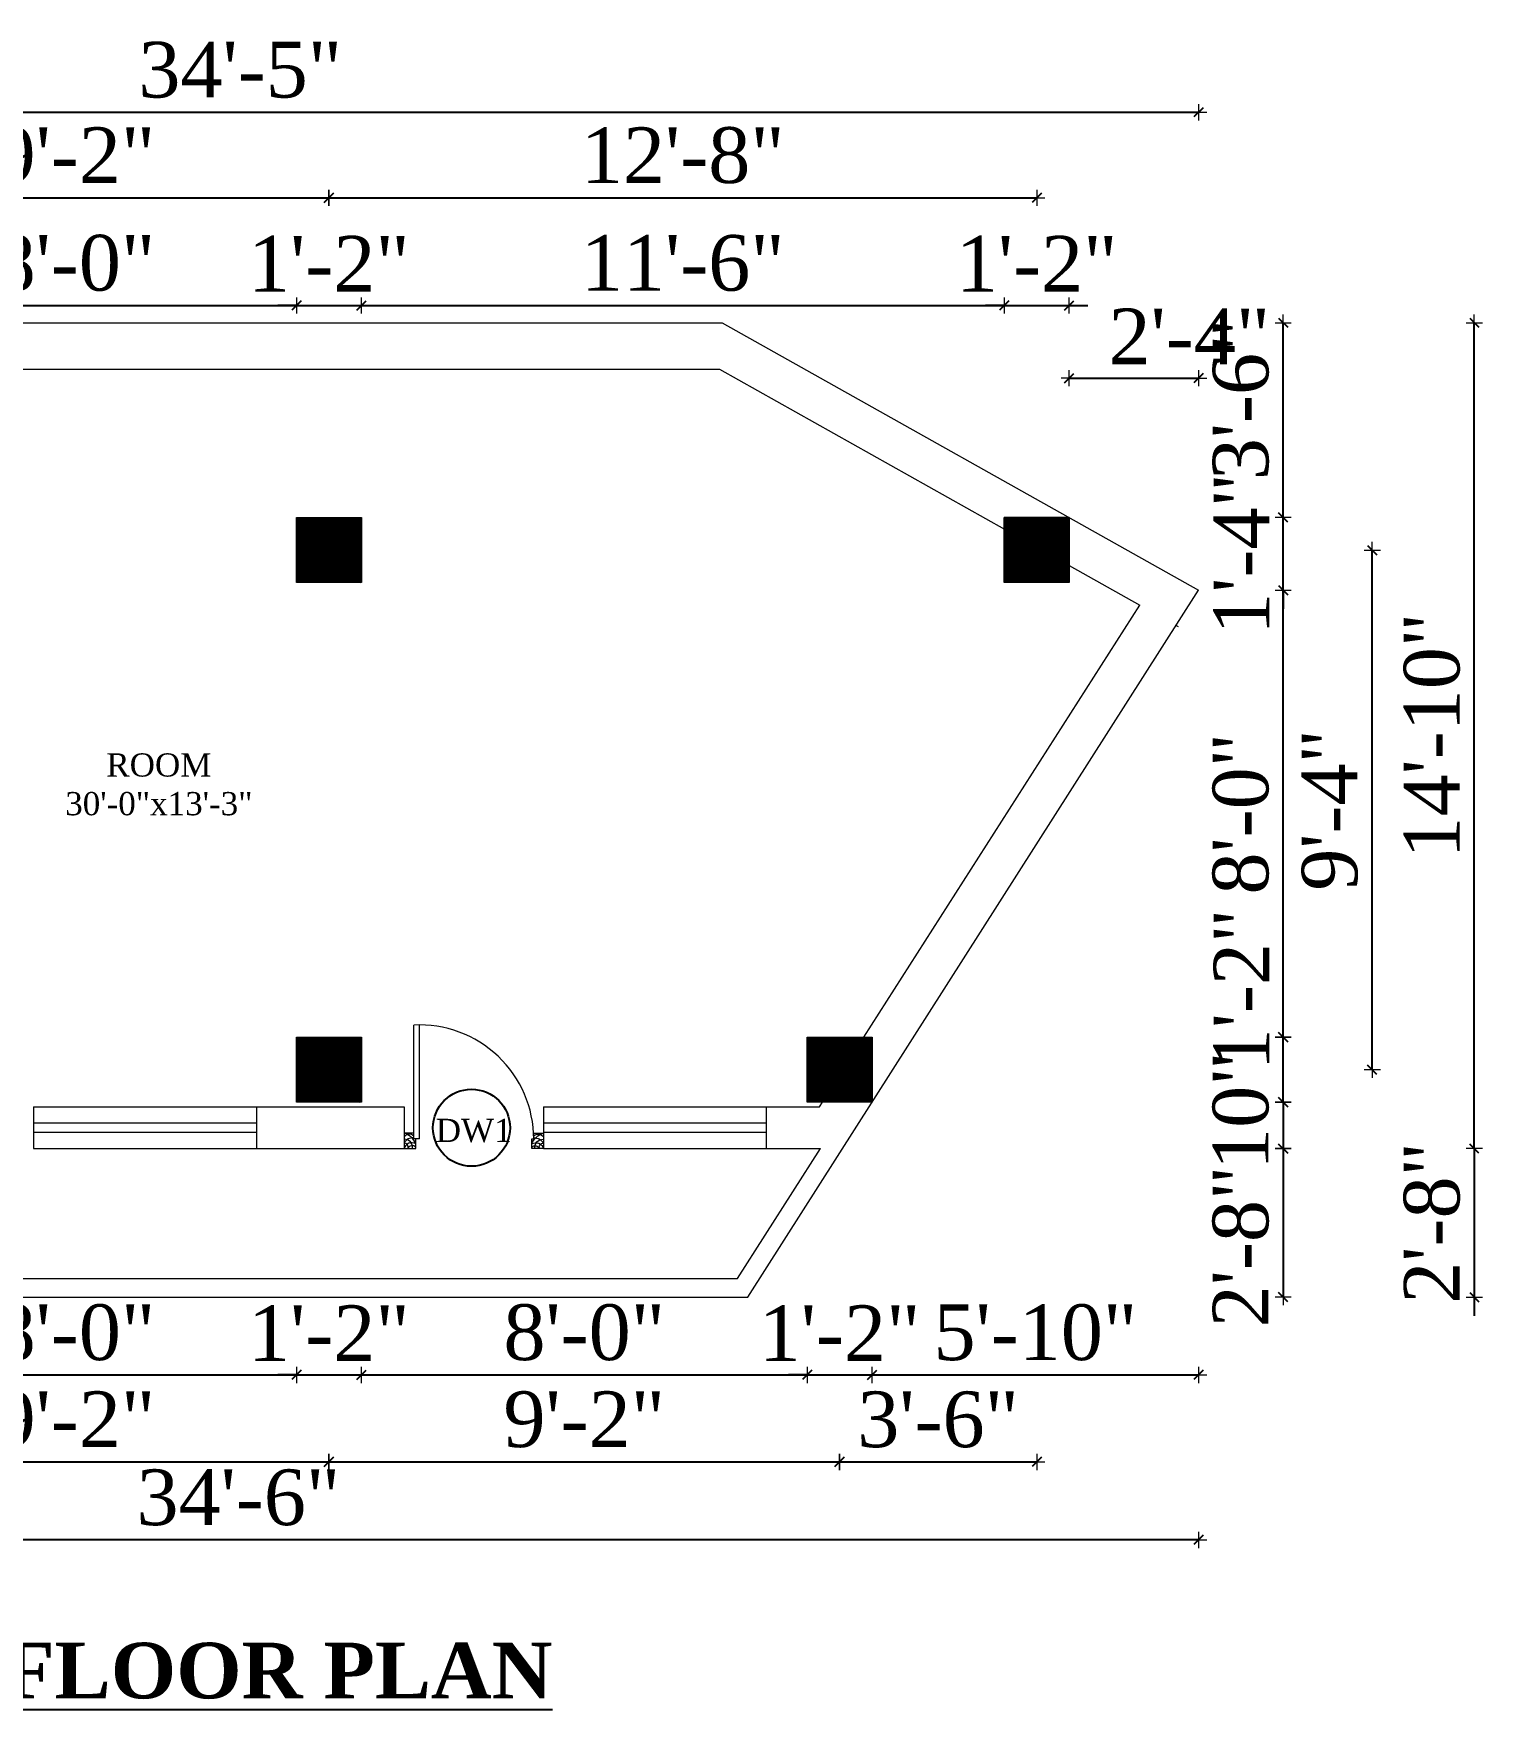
# Model space of a CAD drawing. Header units: inches. Extents: x 4069 to 291496, y -47643 to 12535.
# Drawn here: x 30146 to 30458.1, y 2711.6 to 3072.8 of the extents above; entities that cross this region are included whole.
import ezdxf

# ---------------------------------------------------------------- set-up
doc = ezdxf.new("R2010")
doc.units = ezdxf.units.IN
doc.header["$LTSCALE"] = 5
doc.header["$MEASUREMENT"] = 0
for name, color, linetype, lineweight in [('A-WALL', 7, 'Continuous', 9), ('Dimension', 7, 'Continuous', 18), ('DOOR', 62, 'Continuous', 0)]:
    doc.layers.add(name, color=color, linetype=linetype, lineweight=lineweight)
doc.layers.add('dim line', color=7, linetype='Continuous', lineweight=15, true_color=0xfab2b2)
doc.layers.add('TEXT', color=6, linetype='Continuous')
doc.layers.add('WALL', color=7, linetype='Continuous')
doc.styles.add('ordinary', font='times.ttf')
doc.dimstyles.new('Copy of 96', dxfattribs={"dimtxt": 7, "dimasz": 4, "dimexe": 0.5, "dimexo": 0.5, "dimgap": 3, "dimtad": 1, "dimdec": 1, "dimzin": 11, "dimdsep": 46, "dimlunit": 4, "dimtxsty": 'ordinary', "dimblk": 'OBLIQUE', "dimcen": 0.09, "dimse1": 1, "dimse2": 1, "dimclrt": 6, "dimazin": 0, "dimtfac": 1, "dimtdec": 1, "dimtix": 1, "dimtmove": 2, "dimatfit": 3, "dimldrblk": 'leader', "dimfxl": 0.5, "dimfxlon": 1, "dimtolj": 1, "dimtzin": 0, "dimarcsym": 0})
pattern_1 = [(45, (5670.89868, 1352.72824), (-0.08838834765, 0.08838834765), [])]

# ---------------------------------------------------------------- blocks, each defined once
blk = doc.blocks.new('oblique')
at = {"color": 0, "lineweight": -2}
blk.add_line((0.25, 0.25), (-0.25, -0.25), dxfattribs=at)
at = {"layer": 'dim line', "lineweight": 9}
for p, q in [((-0.4375, 0), (0.4375, 0)), ((0, 0.4375), (0, -0.4375))]:
    blk.add_line(p, q, dxfattribs=at)
blk = doc.blocks.new('*D637')
at = {"layer": 'A-WALL', "color": 0, "lineweight": -2, "ltscale": 5, "transparency": 16777216}
blk.add_line((30106.98, 2783.69), (30202.6, 2783.69), dxfattribs=at)
at = {"layer": 'Defpoints', "color": 0, "ltscale": 5, "transparency": 16777216}
for p in [(30106.98, 2842.45, -58.17), (30202.6, 2842.45, -58.17), (30202.6, 2783.69)]:
    blk.add_point(p, dxfattribs=at)
at = {"layer": 'A-WALL', "color": 0, "lineweight": -2, "ltscale": 5, "transparency": 16777216, "xscale": 4, "yscale": 4, "zscale": 4, "rotation": 180}
blk.add_blockref('oblique', (30106.98, 2783.69), dxfattribs=at)
at = {"layer": 'A-WALL', "color": 0, "lineweight": -2, "ltscale": 5, "transparency": 16777216, "xscale": 4, "yscale": 4, "zscale": 4}
blk.add_blockref('oblique', (30202.6, 2783.69), dxfattribs=at)
at = {"layer": 'A-WALL', "color": 6, "ltscale": 5, "transparency": 16777216, "insert": (30154.79, 2792.8), "char_height": 12, "attachment_point": 5, "style": 'ordinary'}
blk.add_mtext('\\A1;8\'-0"', dxfattribs=at)
blk = doc.blocks.new('_OBLIQUE')
at = {"color": 0, "linetype": 'ByBlock'}
blk.add_line((-0.5, -0.5), (0.5, 0.5), dxfattribs=at)
blk = doc.blocks.new('leader')
at = {"layer": 'Dimension'}
for p, q in [((0, -4.328), (0, 4.328)), ((-4.424, 0), (4.424, 0))]:
    blk.add_line(p, q, dxfattribs=at)
blk = doc.blocks.new('*D638')
at = {"layer": 'A-WALL', "color": 0, "lineweight": -2, "ltscale": 5, "transparency": 16777216}
for p, q in [((30202.6, 2783.69), (30198.6, 2783.69)), ((30202.6, 2783.69), (30216.6, 2783.69)), ((30216.6, 2783.69), (30220.6, 2783.69))]:
    blk.add_line(p, q, dxfattribs=at)
at = {"layer": 'Defpoints', "color": 0, "ltscale": 5, "transparency": 16777216}
for p in [(30202.6, 2842.45, -58.17), (30216.6, 2842.45, -58.17), (30216.6, 2783.69)]:
    blk.add_point(p, dxfattribs=at)
at = {"layer": 'A-WALL', "color": 0, "lineweight": -2, "ltscale": 5, "transparency": 16777216, "xscale": 4, "yscale": 4, "zscale": 4}
blk.add_blockref('oblique', (30202.6, 2783.69), dxfattribs=at)
at = {"layer": 'A-WALL', "color": 0, "lineweight": -2, "ltscale": 5, "transparency": 16777216, "xscale": 4, "yscale": 4, "zscale": 4, "rotation": 180}
blk.add_blockref('oblique', (30216.6, 2783.69), dxfattribs=at)
at = {"layer": 'A-WALL', "color": 6, "ltscale": 5, "transparency": 16777216, "insert": (30209.6, 2792.69), "char_height": 12, "attachment_point": 5, "style": 'ordinary'}
blk.add_mtext('\\A1;1\'-2"', dxfattribs=at)
blk = doc.blocks.new('*D639')
at = {"layer": 'A-WALL', "color": 0, "lineweight": -2, "ltscale": 5, "transparency": 16777216}
blk.add_line((30216.6, 2783.69), (30312.6, 2783.69), dxfattribs=at)
at = {"layer": 'Defpoints', "color": 0, "ltscale": 5, "transparency": 16777216}
for p in [(30216.6, 2842.45, -58.17), (30312.6, 2842.45), (30312.6, 2783.69)]:
    blk.add_point(p, dxfattribs=at)
at = {"layer": 'A-WALL', "color": 0, "lineweight": -2, "ltscale": 5, "transparency": 16777216, "xscale": 4, "yscale": 4, "zscale": 4, "rotation": 180}
blk.add_blockref('oblique', (30216.6, 2783.69), dxfattribs=at)
at = {"layer": 'A-WALL', "color": 0, "lineweight": -2, "ltscale": 5, "transparency": 16777216, "xscale": 4, "yscale": 4, "zscale": 4}
blk.add_blockref('oblique', (30312.6, 2783.69), dxfattribs=at)
at = {"layer": 'A-WALL', "color": 6, "ltscale": 5, "transparency": 16777216, "insert": (30264.6, 2792.8), "char_height": 12, "attachment_point": 5, "style": 'ordinary'}
blk.add_mtext('\\A1;8\'-0"', dxfattribs=at)
blk = doc.blocks.new('*D640')
at = {"layer": 'A-WALL', "color": 0, "lineweight": -2, "ltscale": 5, "transparency": 16777216}
for p, q in [((30312.6, 2783.69), (30308.6, 2783.69)), ((30312.6, 2783.69), (30326.6, 2783.69)), ((30326.6, 2783.69), (30330.6, 2783.69))]:
    blk.add_line(p, q, dxfattribs=at)
at = {"layer": 'Defpoints', "color": 0, "ltscale": 5, "transparency": 16777216}
for p in [(30312.6, 2842.45), (30326.6, 2842.45, -58.17), (30326.6, 2783.69)]:
    blk.add_point(p, dxfattribs=at)
at = {"layer": 'A-WALL', "color": 0, "lineweight": -2, "ltscale": 5, "transparency": 16777216, "xscale": 4, "yscale": 4, "zscale": 4}
blk.add_blockref('oblique', (30312.6, 2783.69), dxfattribs=at)
at = {"layer": 'A-WALL', "color": 0, "lineweight": -2, "ltscale": 5, "transparency": 16777216, "xscale": 4, "yscale": 4, "zscale": 4, "rotation": 180}
blk.add_blockref('oblique', (30326.6, 2783.69), dxfattribs=at)
at = {"layer": 'A-WALL', "color": 6, "ltscale": 5, "transparency": 16777216, "insert": (30319.6, 2792.69), "char_height": 12, "attachment_point": 5, "style": 'ordinary'}
blk.add_mtext('\\A1;1\'-2"', dxfattribs=at)
blk = doc.blocks.new('*D641')
at = {"layer": 'A-WALL', "color": 0, "lineweight": -2, "ltscale": 5, "transparency": 16777216}
blk.add_line((30099.98, 2764.94), (30209.6, 2764.94), dxfattribs=at)
at = {"layer": 'Defpoints', "color": 0, "ltscale": 5, "transparency": 16777216}
for p in [(30099.98, 2849.45, -58.17), (30209.6, 2849.45, -58.17), (30209.6, 2764.94)]:
    blk.add_point(p, dxfattribs=at)
at = {"layer": 'A-WALL', "color": 0, "lineweight": -2, "ltscale": 5, "transparency": 16777216, "xscale": 4, "yscale": 4, "zscale": 4, "rotation": 180}
blk.add_blockref('oblique', (30099.98, 2764.94), dxfattribs=at)
at = {"layer": 'A-WALL', "color": 0, "lineweight": -2, "ltscale": 5, "transparency": 16777216, "xscale": 4, "yscale": 4, "zscale": 4}
blk.add_blockref('oblique', (30209.6, 2764.94), dxfattribs=at)
at = {"layer": 'A-WALL', "color": 6, "ltscale": 5, "transparency": 16777216, "insert": (30154.79, 2774.06), "char_height": 12, "attachment_point": 5, "style": 'ordinary'}
blk.add_mtext('\\A1;9\'-2"', dxfattribs=at)
blk = doc.blocks.new('*D642')
at = {"layer": 'A-WALL', "color": 0, "lineweight": -2, "ltscale": 5, "transparency": 16777216}
blk.add_line((30209.6, 2764.94), (30319.6, 2764.94), dxfattribs=at)
at = {"layer": 'Defpoints', "color": 0, "ltscale": 5, "transparency": 16777216}
for p in [(30209.6, 2849.45, -58.17), (30319.6, 2849.45, -58.17), (30319.6, 2764.94)]:
    blk.add_point(p, dxfattribs=at)
at = {"layer": 'A-WALL', "color": 0, "lineweight": -2, "ltscale": 5, "transparency": 16777216, "xscale": 4, "yscale": 4, "zscale": 4, "rotation": 180}
blk.add_blockref('oblique', (30209.6, 2764.94), dxfattribs=at)
at = {"layer": 'A-WALL', "color": 0, "lineweight": -2, "ltscale": 5, "transparency": 16777216, "xscale": 4, "yscale": 4, "zscale": 4}
blk.add_blockref('oblique', (30319.6, 2764.94), dxfattribs=at)
at = {"layer": 'A-WALL', "color": 6, "ltscale": 5, "transparency": 16777216, "insert": (30264.6, 2774.06), "char_height": 12, "attachment_point": 5, "style": 'ordinary'}
blk.add_mtext('\\A1;9\'-2"', dxfattribs=at)
blk = doc.blocks.new('*D531')
at = {"layer": 'A-WALL', "color": 0, "lineweight": -2, "ltscale": 5, "transparency": 16777216}
blk.add_line((30396.93, 2748.13), (29983.26, 2748.13), dxfattribs=at)
at = {"layer": 'Defpoints', "color": 0, "ltscale": 5, "transparency": 16777216}
for p in [(30396.93, 2952.79, -58), (29983.26, 2842.45, -58.17), (29983.26, 2748.13)]:
    blk.add_point(p, dxfattribs=at)
at = {"layer": 'A-WALL', "color": 0, "lineweight": -2, "ltscale": 5, "transparency": 16777216, "xscale": 4, "yscale": 4, "zscale": 4, "rotation": 180}
blk.add_blockref('oblique', (29983.26, 2748.13), dxfattribs=at)
at = {"layer": 'A-WALL', "color": 0, "lineweight": -2, "ltscale": 5, "transparency": 16777216, "xscale": 4, "yscale": 4, "zscale": 4}
blk.add_blockref('oblique', (30396.93, 2748.13), dxfattribs=at)
at = {"layer": 'A-WALL', "color": 6, "ltscale": 5, "transparency": 16777216, "insert": (30190.1, 2757.24), "char_height": 12, "attachment_point": 5, "style": 'ordinary'}
blk.add_mtext('\\A1;34\'-6"', dxfattribs=at)
blk = doc.blocks.new('*D645')
at = {"layer": 'A-WALL', "color": 0, "lineweight": -2, "ltscale": 5, "transparency": 16777216}
blk.add_line((30106.98, 3014.16), (30202.6, 3014.16), dxfattribs=at)
at = {"layer": 'Defpoints', "color": 0, "ltscale": 5, "transparency": 16777216}
for p in [(30202.6, 3014.16), (30106.98, 2968.45, -58.17), (30202.6, 2968.45, -58.17)]:
    blk.add_point(p, dxfattribs=at)
at = {"layer": 'A-WALL', "color": 0, "lineweight": -2, "ltscale": 5, "transparency": 16777216, "xscale": 4, "yscale": 4, "zscale": 4, "rotation": 180}
blk.add_blockref('oblique', (30106.98, 3014.16), dxfattribs=at)
at = {"layer": 'A-WALL', "color": 0, "lineweight": -2, "ltscale": 5, "transparency": 16777216, "xscale": 4, "yscale": 4, "zscale": 4}
blk.add_blockref('oblique', (30202.6, 3014.16), dxfattribs=at)
at = {"layer": 'A-WALL', "color": 6, "ltscale": 5, "transparency": 16777216, "insert": (30154.79, 3023.26), "char_height": 12, "attachment_point": 5, "style": 'ordinary'}
blk.add_mtext('\\A1;8\'-0"', dxfattribs=at)
blk = doc.blocks.new('*D646')
at = {"layer": 'A-WALL', "color": 0, "lineweight": -2, "ltscale": 5, "transparency": 16777216}
for p, q in [((30202.6, 3014.16), (30198.6, 3014.16)), ((30202.6, 3014.16), (30216.6, 3014.16)), ((30216.6, 3014.16), (30220.6, 3014.16))]:
    blk.add_line(p, q, dxfattribs=at)
at = {"layer": 'Defpoints', "color": 0, "ltscale": 5, "transparency": 16777216}
for p in [(30216.6, 3014.16), (30202.6, 2968.45, -58.17), (30216.6, 2968.45, -58.17)]:
    blk.add_point(p, dxfattribs=at)
at = {"layer": 'A-WALL', "color": 0, "lineweight": -2, "ltscale": 5, "transparency": 16777216, "xscale": 4, "yscale": 4, "zscale": 4}
blk.add_blockref('oblique', (30202.6, 3014.16), dxfattribs=at)
at = {"layer": 'A-WALL', "color": 0, "lineweight": -2, "ltscale": 5, "transparency": 16777216, "xscale": 4, "yscale": 4, "zscale": 4, "rotation": 180}
blk.add_blockref('oblique', (30216.6, 3014.16), dxfattribs=at)
at = {"layer": 'A-WALL', "color": 6, "ltscale": 5, "transparency": 16777216, "insert": (30209.6, 3023.16), "char_height": 12, "attachment_point": 5, "style": 'ordinary'}
blk.add_mtext('\\A1;1\'-2"', dxfattribs=at)
blk = doc.blocks.new('*D533')
at = {"layer": 'A-WALL', "color": 0, "lineweight": -2, "ltscale": 5, "transparency": 16777216}
blk.add_line((30216.6, 3014.16), (30355.05, 3014.16), dxfattribs=at)
at = {"layer": 'Defpoints', "color": 0, "ltscale": 5, "transparency": 16777216}
for p in [(30355.05, 3014.16), (30216.6, 2968.45, -58.17), (30355.05, 2968.45, -58.17)]:
    blk.add_point(p, dxfattribs=at)
at = {"layer": 'A-WALL', "color": 0, "lineweight": -2, "ltscale": 5, "transparency": 16777216, "xscale": 4, "yscale": 4, "zscale": 4, "rotation": 180}
blk.add_blockref('oblique', (30216.6, 3014.16), dxfattribs=at)
at = {"layer": 'A-WALL', "color": 0, "lineweight": -2, "ltscale": 5, "transparency": 16777216, "xscale": 4, "yscale": 4, "zscale": 4}
blk.add_blockref('oblique', (30355.05, 3014.16), dxfattribs=at)
at = {"layer": 'A-WALL', "color": 6, "ltscale": 5, "transparency": 16777216, "insert": (30285.82, 3023.26), "char_height": 12, "attachment_point": 5, "style": 'ordinary'}
blk.add_mtext('\\A1;11\'-6"', dxfattribs=at)
blk = doc.blocks.new('*D647')
at = {"layer": 'A-WALL', "color": 0, "lineweight": -2, "ltscale": 5, "transparency": 16777216}
for p, q in [((30355.05, 3014.16), (30351.05, 3014.16)), ((30355.05, 3014.16), (30369.05, 3014.16)), ((30369.05, 3014.16), (30373.05, 3014.16))]:
    blk.add_line(p, q, dxfattribs=at)
at = {"layer": 'Defpoints', "color": 0, "ltscale": 5, "transparency": 16777216}
for p in [(30369.05, 3014.16), (30355.05, 2968.45, -58.17), (30369.05, 2968.45, -58.17)]:
    blk.add_point(p, dxfattribs=at)
at = {"layer": 'A-WALL', "color": 0, "lineweight": -2, "ltscale": 5, "transparency": 16777216, "xscale": 4, "yscale": 4, "zscale": 4}
blk.add_blockref('oblique', (30355.05, 3014.16), dxfattribs=at)
at = {"layer": 'A-WALL', "color": 0, "lineweight": -2, "ltscale": 5, "transparency": 16777216, "xscale": 4, "yscale": 4, "zscale": 4, "rotation": 180}
blk.add_blockref('oblique', (30369.05, 3014.16), dxfattribs=at)
at = {"layer": 'A-WALL', "color": 6, "ltscale": 5, "transparency": 16777216, "insert": (30362.05, 3023.16), "char_height": 12, "attachment_point": 5, "style": 'ordinary'}
blk.add_mtext('\\A1;1\'-2"', dxfattribs=at)
blk = doc.blocks.new('*D648')
at = {"layer": 'A-WALL', "color": 0, "lineweight": -2, "ltscale": 5, "transparency": 16777216}
blk.add_line((30099.98, 3037.35), (30209.6, 3037.35), dxfattribs=at)
at = {"layer": 'Defpoints', "color": 0, "ltscale": 5, "transparency": 16777216}
for p in [(30209.6, 3037.35), (30099.98, 2961.45, -58.17), (30209.6, 2961.45, -58.17)]:
    blk.add_point(p, dxfattribs=at)
at = {"layer": 'A-WALL', "color": 0, "lineweight": -2, "ltscale": 5, "transparency": 16777216, "xscale": 4, "yscale": 4, "zscale": 4, "rotation": 180}
blk.add_blockref('oblique', (30099.98, 3037.35), dxfattribs=at)
at = {"layer": 'A-WALL', "color": 0, "lineweight": -2, "ltscale": 5, "transparency": 16777216, "xscale": 4, "yscale": 4, "zscale": 4}
blk.add_blockref('oblique', (30209.6, 3037.35), dxfattribs=at)
at = {"layer": 'A-WALL', "color": 6, "ltscale": 5, "transparency": 16777216, "insert": (30154.79, 3046.47), "char_height": 12, "attachment_point": 5, "style": 'ordinary'}
blk.add_mtext('\\A1;9\'-2"', dxfattribs=at)
blk = doc.blocks.new('*D649')
at = {"layer": 'A-WALL', "color": 0, "lineweight": -2, "ltscale": 5, "transparency": 16777216}
blk.add_line((30209.6, 3037.35), (30362.05, 3037.35), dxfattribs=at)
at = {"layer": 'Defpoints', "color": 0, "ltscale": 5, "transparency": 16777216}
for p in [(30362.05, 3037.35), (30209.6, 2961.45, -58.17), (30362.05, 2961.45, -58.17)]:
    blk.add_point(p, dxfattribs=at)
at = {"layer": 'A-WALL', "color": 0, "lineweight": -2, "ltscale": 5, "transparency": 16777216, "xscale": 4, "yscale": 4, "zscale": 4, "rotation": 180}
blk.add_blockref('oblique', (30209.6, 3037.35), dxfattribs=at)
at = {"layer": 'A-WALL', "color": 0, "lineweight": -2, "ltscale": 5, "transparency": 16777216, "xscale": 4, "yscale": 4, "zscale": 4}
blk.add_blockref('oblique', (30362.05, 3037.35), dxfattribs=at)
at = {"layer": 'A-WALL', "color": 6, "ltscale": 5, "transparency": 16777216, "insert": (30285.82, 3046.46), "char_height": 12, "attachment_point": 5, "style": 'ordinary'}
blk.add_mtext('\\A1;12\'-8"', dxfattribs=at)
blk = doc.blocks.new('*D535')
at = {"layer": 'A-WALL', "color": 0, "lineweight": -2, "ltscale": 5, "transparency": 16777216}
blk.add_line((29984.09, 3055.78), (30396.93, 3055.78), dxfattribs=at)
at = {"layer": 'Defpoints', "color": 0, "ltscale": 5, "transparency": 16777216}
for p in [(30396.93, 3055.78), (29984.09, 2968.45, -58.17), (30396.93, 2952.79, -58)]:
    blk.add_point(p, dxfattribs=at)
at = {"layer": 'A-WALL', "color": 0, "lineweight": -2, "ltscale": 5, "transparency": 16777216, "xscale": 4, "yscale": 4, "zscale": 4, "rotation": 180}
blk.add_blockref('oblique', (29984.09, 3055.78), dxfattribs=at)
at = {"layer": 'A-WALL', "color": 0, "lineweight": -2, "ltscale": 5, "transparency": 16777216, "xscale": 4, "yscale": 4, "zscale": 4}
blk.add_blockref('oblique', (30396.93, 3055.78), dxfattribs=at)
at = {"layer": 'A-WALL', "color": 6, "ltscale": 5, "transparency": 16777216, "insert": (30190.51, 3064.89), "char_height": 12, "attachment_point": 5, "style": 'ordinary'}
blk.add_mtext('\\A1;34\'-5"', dxfattribs=at)
blk = doc.blocks.new('*D651')
at = {"layer": 'A-WALL', "color": 0, "lineweight": -2, "ltscale": 5, "transparency": 16777216}
blk.add_line((30369.05, 2998.5), (30396.93, 2998.5), dxfattribs=at)
at = {"layer": 'Defpoints', "color": 0, "ltscale": 5, "transparency": 16777216}
for p in [(30396.93, 2998.5), (30369.05, 2968.45, -58.17), (30396.93, 2952.79)]:
    blk.add_point(p, dxfattribs=at)
at = {"layer": 'A-WALL', "color": 0, "lineweight": -2, "ltscale": 5, "transparency": 16777216, "xscale": 4, "yscale": 4, "zscale": 4, "rotation": 180}
blk.add_blockref('oblique', (30369.05, 2998.5), dxfattribs=at)
at = {"layer": 'A-WALL', "color": 0, "lineweight": -2, "ltscale": 5, "transparency": 16777216, "xscale": 4, "yscale": 4, "zscale": 4}
blk.add_blockref('oblique', (30396.93, 2998.5), dxfattribs=at)
at = {"layer": 'A-WALL', "color": 6, "ltscale": 5, "transparency": 16777216, "insert": (30394.93, 3007.5), "char_height": 12, "attachment_point": 5, "style": 'ordinary'}
blk.add_mtext('\\A1;2\'-4"', dxfattribs=at)
blk = doc.blocks.new('*D652')
at = {"layer": 'A-WALL', "color": 0, "lineweight": -2, "ltscale": 5, "transparency": 16777216}
blk.add_line((30326.6, 2783.69), (30396.93, 2783.69), dxfattribs=at)
at = {"layer": 'Defpoints', "color": 0, "ltscale": 5, "transparency": 16777216}
for p in [(30396.93, 2952.79, -116.34), (30326.6, 2842.45, -58.17), (30396.93, 2783.69)]:
    blk.add_point(p, dxfattribs=at)
at = {"layer": 'A-WALL', "color": 0, "lineweight": -2, "ltscale": 5, "transparency": 16777216, "xscale": 4, "yscale": 4, "zscale": 4, "rotation": 180}
blk.add_blockref('oblique', (30326.6, 2783.69), dxfattribs=at)
at = {"layer": 'A-WALL', "color": 0, "lineweight": -2, "ltscale": 5, "transparency": 16777216, "xscale": 4, "yscale": 4, "zscale": 4}
blk.add_blockref('oblique', (30396.93, 2783.69), dxfattribs=at)
at = {"layer": 'A-WALL', "color": 6, "ltscale": 5, "transparency": 16777216, "insert": (30361.77, 2792.8), "char_height": 12, "attachment_point": 5, "style": 'ordinary'}
blk.add_mtext('\\A1;5\'-10"', dxfattribs=at)
blk = doc.blocks.new('*D520')
at = {"layer": 'A-WALL', "color": 0, "lineweight": -2, "ltscale": 5, "transparency": 16777216}
blk.add_line((30415.14, 2842.45), (30415.14, 2856.45), dxfattribs=at)
at = {"layer": 'Defpoints', "color": 0, "ltscale": 5, "transparency": 16777216}
for p in [(30326.6, 2856.45, -58.17), (30415.14, 2856.45), (30326.6, 2842.45, -58.17)]:
    blk.add_point(p, dxfattribs=at)
at = {"layer": 'A-WALL', "color": 0, "lineweight": -2, "ltscale": 5, "transparency": 16777216, "xscale": 4, "yscale": 4, "zscale": 4}
for p, rotation in [((30415.14, 2856.45), 90), ((30415.14, 2842.45), 270)]:
    blk.add_blockref('oblique', p, dxfattribs=dict(at, rotation=rotation))
at = {"layer": 'A-WALL', "color": 6, "ltscale": 5, "transparency": 16777216, "insert": (30406.14, 2866.75), "char_height": 12, "attachment_point": 5, "rotation": 90, "style": 'ordinary'}
blk.add_mtext('\\A1;1\'-2"', dxfattribs=at)
blk = doc.blocks.new('*D521')
at = {"layer": 'A-WALL', "color": 0, "lineweight": -2, "ltscale": 5, "transparency": 16777216}
blk.add_line((30456.31, 2832.45), (30456.31, 3010.45), dxfattribs=at)
at = {"layer": 'Defpoints', "color": 0, "ltscale": 5, "transparency": 16777216}
for p in [(30294.27, 3010.45, -58.17), (30456.31, 3010.45), (30320.22, 2832.45, -58.17)]:
    blk.add_point(p, dxfattribs=at)
at = {"layer": 'A-WALL', "color": 0, "lineweight": -2, "ltscale": 5, "transparency": 16777216, "xscale": 4, "yscale": 4, "zscale": 4}
for p, rotation in [((30456.31, 3010.45), 90), ((30456.31, 2832.45), 270)]:
    blk.add_blockref('oblique', p, dxfattribs=dict(at, rotation=rotation))
at = {"layer": 'A-WALL', "color": 6, "ltscale": 5, "transparency": 16777216, "insert": (30447.21, 2921.45), "char_height": 12, "attachment_point": 5, "rotation": 90, "style": 'ordinary'}
blk.add_mtext('\\A1;14\'-10"', dxfattribs=at)
blk = doc.blocks.new('*D522')
at = {"layer": 'A-WALL', "color": 0, "lineweight": -2, "ltscale": 5, "transparency": 16777216}
blk.add_line((30415.14, 2856.45), (30415.14, 2952.79), dxfattribs=at)
at = {"layer": 'Defpoints', "color": 0, "ltscale": 5, "transparency": 16777216}
for p in [(30396.93, 2952.79, -116.34), (30415.14, 2952.79), (30326.6, 2856.45, -58.17)]:
    blk.add_point(p, dxfattribs=at)
at = {"layer": 'A-WALL', "color": 0, "lineweight": -2, "ltscale": 5, "transparency": 16777216, "xscale": 4, "yscale": 4, "zscale": 4}
for p, rotation in [((30415.14, 2952.79), 90), ((30415.14, 2856.45), 270)]:
    blk.add_blockref('oblique', p, dxfattribs=dict(at, rotation=rotation))
at = {"layer": 'A-WALL', "color": 6, "ltscale": 5, "transparency": 16777216, "insert": (30406.04, 2904.62), "char_height": 12, "attachment_point": 5, "rotation": 90, "style": 'ordinary'}
blk.add_mtext('\\A1;8\'-0"', dxfattribs=at)
blk = doc.blocks.new('*D523')
at = {"layer": 'A-WALL', "color": 0, "lineweight": -2, "ltscale": 5, "transparency": 16777216}
for p, q in [((30415.14, 2968.45), (30415.14, 2972.45)), ((30415.14, 2952.79), (30415.14, 2968.45)), ((30415.14, 2952.79), (30415.14, 2948.79))]:
    blk.add_line(p, q, dxfattribs=at)
at = {"layer": 'Defpoints', "color": 0, "ltscale": 5, "transparency": 16777216}
for p in [(30369.05, 2968.45, -58.17), (30415.14, 2968.45), (30396.93, 2952.79, -116.34)]:
    blk.add_point(p, dxfattribs=at)
at = {"layer": 'A-WALL', "color": 0, "lineweight": -2, "ltscale": 5, "transparency": 16777216, "xscale": 4, "yscale": 4, "zscale": 4}
for p, rotation in [((30415.14, 2968.45), 270), ((30415.14, 2952.79), 90)]:
    blk.add_blockref('oblique', p, dxfattribs=dict(at, rotation=rotation))
at = {"layer": 'A-WALL', "color": 6, "ltscale": 5, "transparency": 16777216, "insert": (30406.14, 2960.62), "char_height": 12, "attachment_point": 5, "rotation": 90, "style": 'ordinary'}
blk.add_mtext('\\A1;1\'-4"', dxfattribs=at)
blk = doc.blocks.new('*D524')
at = {"layer": 'A-WALL', "color": 0, "lineweight": -2, "ltscale": 5, "transparency": 16777216}
blk.add_line((30415.14, 2842.45), (30415.14, 2832.45), dxfattribs=at)
at = {"layer": 'Defpoints', "color": 0, "ltscale": 5, "transparency": 16777216}
for p in [(30326.6, 2842.45, -58.17), (30320.22, 2832.45, -58), (30415.14, 2832.45)]:
    blk.add_point(p, dxfattribs=at)
at = {"layer": 'A-WALL', "color": 0, "lineweight": -2, "ltscale": 5, "transparency": 16777216, "xscale": 4, "yscale": 4, "zscale": 4}
for p, rotation in [((30415.14, 2842.45), 90), ((30415.14, 2832.45), 270)]:
    blk.add_blockref('oblique', p, dxfattribs=dict(at, rotation=rotation))
at = {"layer": 'A-WALL', "color": 6, "ltscale": 5, "transparency": 16777216, "insert": (30406.04, 2840.64), "char_height": 12, "attachment_point": 5, "rotation": 90, "style": 'ordinary'}
blk.add_mtext('\\A1;10"', dxfattribs=at)
blk = doc.blocks.new('*D526')
at = {"layer": 'A-WALL', "color": 0, "lineweight": -2, "ltscale": 5, "transparency": 16777216}
blk.add_line((30434.32, 2849.45), (30434.32, 2961.45), dxfattribs=at)
at = {"layer": 'Defpoints', "color": 0, "ltscale": 5, "transparency": 16777216}
for p in [(30362.05, 2961.45, -58.17), (30434.32, 2961.45), (30319.6, 2849.45, -58.17)]:
    blk.add_point(p, dxfattribs=at)
at = {"layer": 'A-WALL', "color": 0, "lineweight": -2, "ltscale": 5, "transparency": 16777216, "xscale": 4, "yscale": 4, "zscale": 4}
for p, rotation in [((30434.32, 2961.45), 90), ((30434.32, 2849.45), 270)]:
    blk.add_blockref('oblique', p, dxfattribs=dict(at, rotation=rotation))
at = {"layer": 'A-WALL', "color": 6, "ltscale": 5, "transparency": 16777216, "insert": (30425.2, 2905.45), "char_height": 12, "attachment_point": 5, "rotation": 90, "style": 'ordinary'}
blk.add_mtext('\\A1;9\'-4"', dxfattribs=at)
blk = doc.blocks.new('*D527')
at = {"layer": 'A-WALL', "color": 0, "lineweight": -2, "ltscale": 5, "transparency": 16777216}
blk.add_line((30415.14, 2968.45), (30415.14, 3010.45), dxfattribs=at)
at = {"layer": 'Defpoints', "color": 0, "ltscale": 5, "transparency": 16777216}
for p in [(30294.27, 3010.45, -58.17), (30415.14, 3010.45), (30369.05, 2968.45, -58.17)]:
    blk.add_point(p, dxfattribs=at)
at = {"layer": 'A-WALL', "color": 0, "lineweight": -2, "ltscale": 5, "transparency": 16777216, "xscale": 4, "yscale": 4, "zscale": 4}
for p, rotation in [((30415.14, 3010.45), 90), ((30415.14, 2968.45), 270)]:
    blk.add_blockref('oblique', p, dxfattribs=dict(at, rotation=rotation))
at = {"layer": 'A-WALL', "color": 6, "ltscale": 5, "transparency": 16777216, "insert": (30406.04, 2993.92), "char_height": 12, "attachment_point": 5, "rotation": 90, "style": 'ordinary'}
blk.add_mtext('\\A1;3\'-6"', dxfattribs=at)
blk = doc.blocks.new('*D632')
at = {"layer": 'A-WALL', "color": 0, "lineweight": -2, "ltscale": 5, "transparency": 16777216}
blk.add_line((30415.14, 2832.45), (30415.14, 2800.45), dxfattribs=at)
at = {"layer": 'Defpoints', "color": 0, "ltscale": 5, "transparency": 16777216}
for p in [(30320.22, 2832.45, -58), (30299.82, 2800.45), (30415.14, 2800.45)]:
    blk.add_point(p, dxfattribs=at)
at = {"layer": 'A-WALL', "color": 0, "lineweight": -2, "ltscale": 5, "transparency": 16777216, "xscale": 4, "yscale": 4, "zscale": 4}
for p, rotation in [((30415.14, 2832.45), 90), ((30415.14, 2800.45), 270)]:
    blk.add_blockref('oblique', p, dxfattribs=dict(at, rotation=rotation))
at = {"layer": 'A-WALL', "color": 6, "ltscale": 5, "transparency": 16777216, "insert": (30406.04, 2811.36), "char_height": 12, "attachment_point": 5, "rotation": 90, "style": 'ordinary'}
blk.add_mtext('\\A1;2\'-8"', dxfattribs=at)
blk = doc.blocks.new('*D528')
at = {"layer": 'A-WALL', "color": 0, "lineweight": -2, "ltscale": 5, "transparency": 16777216}
for p, q in [((30456.31, 2832.45), (30456.31, 2836.45)), ((30456.31, 2832.45), (30456.31, 2800.45)), ((30456.31, 2800.45), (30456.31, 2796.45))]:
    blk.add_line(p, q, dxfattribs=at)
at = {"layer": 'Defpoints', "color": 0, "ltscale": 5, "transparency": 16777216}
for p in [(30320.22, 2832.45, -58.17), (30299.82, 2800.45, -58), (30456.31, 2800.45)]:
    blk.add_point(p, dxfattribs=at)
at = {"layer": 'A-WALL', "color": 0, "lineweight": -2, "ltscale": 5, "transparency": 16777216, "xscale": 4, "yscale": 4, "zscale": 4}
for p, rotation in [((30456.31, 2832.45), 270), ((30456.31, 2800.45), 90)]:
    blk.add_blockref('oblique', p, dxfattribs=dict(at, rotation=rotation))
at = {"layer": 'A-WALL', "color": 6, "ltscale": 5, "transparency": 16777216, "insert": (30447.21, 2816.45), "char_height": 12, "attachment_point": 5, "rotation": 90, "style": 'ordinary'}
blk.add_mtext('\\A1;2\'-8"', dxfattribs=at)
blk = doc.blocks.new('*D633')
at = {"layer": 'A-WALL', "color": 0, "lineweight": -2, "ltscale": 5, "transparency": 16777216}
blk.add_line((30319.6, 2764.94), (30362.05, 2764.94), dxfattribs=at)
at = {"layer": 'Defpoints', "color": 0, "ltscale": 5, "transparency": 16777216}
for p in [(30362.05, 2961.45, -58.17), (30319.6, 2849.45, -58.17), (30362.05, 2764.94)]:
    blk.add_point(p, dxfattribs=at)
at = {"layer": 'A-WALL', "color": 0, "lineweight": -2, "ltscale": 5, "transparency": 16777216, "xscale": 4, "yscale": 4, "zscale": 4, "rotation": 180}
blk.add_blockref('oblique', (30319.6, 2764.94), dxfattribs=at)
at = {"layer": 'A-WALL', "color": 0, "lineweight": -2, "ltscale": 5, "transparency": 16777216, "xscale": 4, "yscale": 4, "zscale": 4}
blk.add_blockref('oblique', (30362.05, 2764.94), dxfattribs=at)
at = {"layer": 'A-WALL', "color": 6, "ltscale": 5, "transparency": 16777216, "insert": (30340.82, 2774.04), "char_height": 12, "attachment_point": 5, "style": 'ordinary'}
blk.add_mtext('\\A1;3\'-6"', dxfattribs=at)
blk = doc.blocks.new('A$C27B36B59')
at = {"layer": 'DOOR'}
for p, q in [((0, 4), (0, 0)), ((2.5, 4), (0, 4)), ((0, 0), (3, 0)), ((2.5, 2.5), (2.5, 4)), ((3, 2.5), (2.5, 2.5)), ((3, 0), (3, 2.5))]:
    blk.add_line(p, q, dxfattribs=at)
for centre, radius, start, end in [((-1.4, -0.54), 4.75, 22.1411, 72.838), ((1.34, 2.09), 1.64, 45.138, 144.8948), ((2.21, 0.3), 2.49, 83.3149, 152.658), ((0.13, 0.37), 2.05, 349.4875, 93.6805), ((1.96, -0.47), 2.01, 58.7447, 166.495), ((-0.06, 0.32), 1.13, 343.542, 86.947), ((2.08, -0.4), 1.17, 38.2816, 160.1519)]:
    blk.add_arc(centre, radius, start, end, dxfattribs=at)
blk = doc.blocks.new('D2')
at = {"layer": 'DOOR'}
for p, q in [((74473.95, 24047.59), (74473.95, 24018.09)), ((74473.95, 24047.59), (74475.45, 24047.59)), ((74475.45, 24047.59), (74475.45, 24018.13))]:
    blk.add_line(p, q, dxfattribs=at)
blk.add_arc((74473.95, 24047.59), 29.5, 180, 272.9146, dxfattribs=at)
at = {"layer": 'DOOR', "xscale": -1, "rotation": 180}
blk.add_blockref('A$C27B36B59', (74441.95, 24050.09), dxfattribs=at)
at = {"layer": 'DOOR', "rotation": 180}
blk.add_blockref('A$C27B36B59', (74477.95, 24050.09), dxfattribs=at)

msp = doc.modelspace()

# ---------------------------------------------------------------- hatches: boundary and pattern name
at = {"layer": 'A-WALL', "ltscale": 5}
h = msp.add_hatch(dxfattribs=at)
h.set_pattern_fill('ANSI31', color=256)
h.set_pattern_definition(pattern_1)
h.paths.add_polyline_path([(30202.59782, 2954.44939), (30216.59782, 2954.44939), (30216.59782, 2968.44939), (30202.59782, 2968.44939)])
h = msp.add_hatch(dxfattribs=at)
h.set_pattern_fill('ANSI31', color=256)
h.set_pattern_definition(pattern_1)
h.paths.add_polyline_path([(30355.05144, 2954.44939), (30369.05144, 2954.44939), (30369.05144, 2968.44939), (30355.05144, 2968.44939)])
h = msp.add_hatch(dxfattribs=at)
h.set_pattern_fill('ANSI31', color=256)
h.set_pattern_definition(pattern_1)
h.paths.add_polyline_path([(30202.59782, 2856.44939), (30202.59782, 2842.44939), (30216.59782, 2842.44939), (30216.59782, 2856.44939)])
h = msp.add_hatch(dxfattribs=at)
h.set_pattern_fill('ANSI31', color=256)
h.set_pattern_definition(pattern_1)
h.paths.add_polyline_path([(30312.59782, 2856.44939), (30312.59782, 2842.44939), (30326.59782, 2842.44939), (30326.59782, 2856.44939)])

# ---------------------------------------------------------------- linework, layer by layer
for p, q in [((29984.36109, 3010.44939), (30294.272, 3010.44939)), ((30294.272, 3010.44939), (30396.93486, 2952.78862)), ((29993.29599, 3000.44939), (30293.698, 3000.44939)), ((30293.698, 3000.44939), (30355.08913, 2965.96896)), ((30369.05144, 2968.44939), (30355.05144, 2968.44939)), ((30369.05144, 2958.127), (30384.23028, 2949.60178)), ((30299.82442, 2800.44939), (30396.93486, 2952.78862)), ((30324.84919, 2856.44939), (30384.23028, 2949.60178)), ((30392.08952, 2945.18763), (30392.52756, 2944.9416)), ((30315.28726, 2841.44939), (30315.92472, 2842.44939)), ((30145.9767, 2841.44939), (30225.78726, 2841.44939)), ((30145.9767, 2841.44939), (30145.9767, 2832.44939)), ((30193.9767, 2841.44939), (30193.9767, 2832.44939)), ((30225.78726, 2841.44939), (30225.78726, 2832.44939)), ((30255.78726, 2841.44939), (30315.28726, 2841.44939)), ((30255.78726, 2841.44939), (30255.78726, 2832.44939)), ((30303.78726, 2841.44939), (30303.78726, 2832.44939)), ((30193.9767, 2837.94939), (30145.9767, 2837.94939)), ((30193.9767, 2835.94939), (30145.9767, 2835.94939)), ((30303.78726, 2837.94939), (30255.78726, 2837.94939)), ((30303.78726, 2835.94939), (30255.78726, 2835.94939)), ((30145.9767, 2832.44939), (30225.78726, 2832.44939)), ((30255.78726, 2832.44939), (30315.4796, 2832.44939)), ((30297.63067, 2804.44939), (30315.4796, 2832.44939)), ((29987.01615, 2804.44939), (30297.63067, 2804.44939)), ((29982.98995, 2800.44939), (30299.82442, 2800.44939))]:
    msp.add_line(p, q, dxfattribs=at)
at = {"layer": 'A-WALL', "ltscale": 5, "elevation": -58.16904}
for points in [[(30202.59782, 2968.44939), (30216.59782, 2968.44939), (30216.59782, 2954.44939), (30202.59782, 2954.44939)], [(30355.05144, 2968.44939), (30369.05144, 2968.44939), (30369.05144, 2954.44939), (30355.05144, 2954.44939)], [(30202.59782, 2856.44939), (30216.59782, 2856.44939), (30216.59782, 2842.44939), (30202.59782, 2842.44939)], [(30312.59782, 2856.44939), (30326.59782, 2856.44939), (30326.59782, 2842.44939), (30312.59782, 2842.44939)]]:
    msp.add_lwpolyline(points, close=True, dxfattribs=at)
at = {"layer": 'TEXT'}
msp.add_circle((30240.31349, 2836.94939, -58.16904), 8.29786, dxfattribs=at)

# ---------------------------------------------------------------- block references
at = {"layer": 'WALL', "color": 2, "linetype": 'ByBlock', "xscale": 0.8332999999984168, "yscale": 0.8333000000000084, "zscale": 0.8333, "rotation": 180}
msp.add_blockref('D2', (92288.26401, 22873.38765, -58.16904), dxfattribs=at)

# ---------------------------------------------------------------- texts
at = {"layer": 'TEXT', "style": 'ordinary'}
msp.add_text('DW1', height=5, rotation=0.0003881, dxfattribs=at).set_placement((30232.60107, 2833.88527, -58.16904))
at = {"layer": 'TEXT', "insert": (30172.97145, 2904.22943), "char_height": 5, "attachment_point": 8, "rotation": 359.9996119, "style": 'ordinary'}
msp.add_mtext_dynamic_manual_height_columns('ROOM\\P30\'-0"x13\'-3"', width=101.5687276, gutter_width=1720.71691, heights=[0], dxfattribs=at)
at = {"layer": 'TEXT', "insert": (30166.63031, 2713.81111), "char_height": 12, "width": 219.8150831, "attachment_point": 8, "rotation": 359.9996119, "style": 'ordinary'}
msp.add_mtext('{\\fTimes New Roman|b1|i0|c0|p18;\\LTHIRD FLOOR PLAN}', dxfattribs=at)

# ---------------------------------------------------------------- dimensions: what is measured, and where the dimension line sits
at = {"layer": 'A-WALL', "ltscale": 5}
for base, p1, p2, picture, middle in [((30396.93486, 3055.78449), (29984.08686, 2968.44939, -58.16904), (30396.93486, 2952.78862, -58), '*D535', (30190.51086, 3064.88831)), ((30209.59782, 3037.35169), (30099.9767, 2961.44939, -58.16904), (30209.59782, 2961.44939, -58.16904), '*D648', (30154.78726, 3046.47281)), ((30362.05144, 3037.35169), (30209.59782, 2961.44939, -58.16904), (30362.05144, 2961.44939, -58.16904), '*D649', (30285.82463, 3046.45551)), ((30202.59782, 3014.15851), (30106.9767, 2968.44939, -58.16904), (30202.59782, 2968.44939, -58.16904), '*D645', (30154.78726, 3023.26233)), ((30216.59782, 3014.15851), (30202.59782, 2968.44939, -58.16904), (30216.59782, 2968.44939, -58.16904), '*D646', (30209.59782, 3023.15851)), ((30355.05144, 3014.15851), (30216.59782, 2968.44939, -58.16904), (30355.05144, 2968.44939, -58.16904), '*D533', (30285.82463, 3023.26233)), ((30369.05144, 3014.15851), (30355.05144, 2968.44939, -58.16904), (30369.05144, 2968.44939, -58.16904), '*D647', (30362.05144, 3023.15851)), ((30362.05144, 2764.94), (30319.59782, 2849.44939, -58.16904), (30362.05144, 2961.44939, -58.16904), '*D633', (30340.82463, 2774.04382)), ((29983.26418, 2748.13274), (30396.93486, 2952.78862, -58), (29983.26418, 2842.44939, -58.16904), '*D531', (30190.09952, 2757.23656)), ((30396.93486, 2783.6928), (30326.59782, 2842.44939, -58.16904), (30396.93486, 2952.78862, -116.33808), '*D652', (30361.76634, 2792.79662)), ((30209.59782, 2764.94), (30099.9767, 2849.44939, -58.16904), (30209.59782, 2849.44939, -58.16904), '*D641', (30154.78726, 2774.06112)), ((30319.59782, 2764.94), (30209.59782, 2849.44939, -58.16904), (30319.59782, 2849.44939, -58.16904), '*D642', (30264.59782, 2774.06112)), ((30202.59782, 2783.6928), (30106.9767, 2842.44939, -58.16904), (30202.59782, 2842.44939, -58.16904), '*D637', (30154.78726, 2792.79662)), ((30216.59782, 2783.6928), (30202.59782, 2842.44939, -58.16904), (30216.59782, 2842.44939, -58.16904), '*D638', (30209.59782, 2792.6928)), ((30312.59782, 2783.6928), (30216.59782, 2842.44939, -58.16904), (30312.59782, 2842.44939), '*D639', (30264.59782, 2792.79662)), ((30326.59782, 2783.6928), (30312.59782, 2842.44939), (30326.59782, 2842.44939, -58.16904), '*D640', (30319.59782, 2792.6928))]:
    dim = msp.add_linear_dim(base=base, p1=p1, p2=p2, dimstyle='Copy of 96', override={"dimtxt": 12, "dimdec": 0, "dimblk": 'oblique', "dimtdec": 0, "dimarcsym": 1}, dxfattribs=at)
    dim.commit()
    dim.dimension.update_dxf_attribs({"geometry": picture, "text_midpoint": middle})
for base, p1, p2, picture, middle in [((30456.31332, 3010.44939), (30320.2232, 2832.44939, -58.16904), (30294.272, 3010.44939, -58.16904), '*D521', (30447.2095, 2921.44939)), ((30415.14408, 2968.44939), (30396.93486, 2952.78862, -116.33808), (30369.05144, 2968.44939, -58.16904), '*D523', (30406.14408, 2960.619)), ((30434.31935, 2961.44939), (30319.59782, 2849.44939, -58.16904), (30362.05144, 2961.44939, -58.16904), '*D526', (30425.19822, 2905.44939)), ((30415.14408, 2952.78862), (30326.59782, 2856.44939, -58.16904), (30396.93486, 2952.78862, -116.33808), '*D522', (30406.04026, 2904.619)), ((30456.31332, 2800.44939), (30320.2232, 2832.44939, -58.16904), (30299.82442, 2800.44939, -58), '*D528', (30447.2095, 2816.44939))]:
    dim = msp.add_linear_dim(base=base, p1=p1, p2=p2, angle=90, dimstyle='Copy of 96', override={"dimtxt": 12, "dimdec": 0, "dimblk": 'oblique', "dimtdec": 0, "dimarcsym": 1}, dxfattribs=at)
    dim.commit()
    dim.dimension.update_dxf_attribs({"geometry": picture, "text_midpoint": middle})
for base, p1, p2, picture, middle in [((30415.14408, 3010.44939), (30369.05144, 2968.44939, -58.16904), (30294.272, 3010.44939, -58.16904), '*D527', (30406.04026, 2993.917)), ((30415.14408, 2856.44939), (30326.59782, 2842.44939, -58.16904), (30326.59782, 2856.44939, -58.16904), '*D520', (30406.14408, 2866.75137)), ((30415.14408, 2832.44939), (30326.59782, 2842.44939, -58.16904), (30320.2232, 2832.44939, -58), '*D524', (30406.04026, 2840.63665)), ((30415.14408, 2800.44939), (30320.2232, 2832.44939, -58), (30299.82442, 2800.44939), '*D632', (30406.04026, 2811.36045))]:
    dim = msp.add_linear_dim(base=base, p1=p1, p2=p2, angle=90, dimstyle='Copy of 96', override={"dimtxt": 12, "dimdec": 0, "dimblk": 'oblique', "dimtdec": 0, "dimarcsym": 1}, dxfattribs=at)
    dim.commit()
    dim.dimension.update_dxf_attribs({"geometry": picture, "text_midpoint": middle, "dimtype": 160})
dim = msp.add_linear_dim(base=(30396.93486, 2998.49774), p1=(30369.05144, 2968.44939, -58.16904), p2=(30396.93486, 2952.78862), dimstyle='Copy of 96', override={"dimtxt": 12, "dimdec": 0, "dimblk": 'oblique', "dimtdec": 0, "dimarcsym": 1}, dxfattribs=at)
dim.commit()
dim.dimension.update_dxf_attribs({"geometry": '*D651', "text_midpoint": (30394.92677, 3007.49774), "dimtype": 160})

doc.saveas('drawing.dxf')
